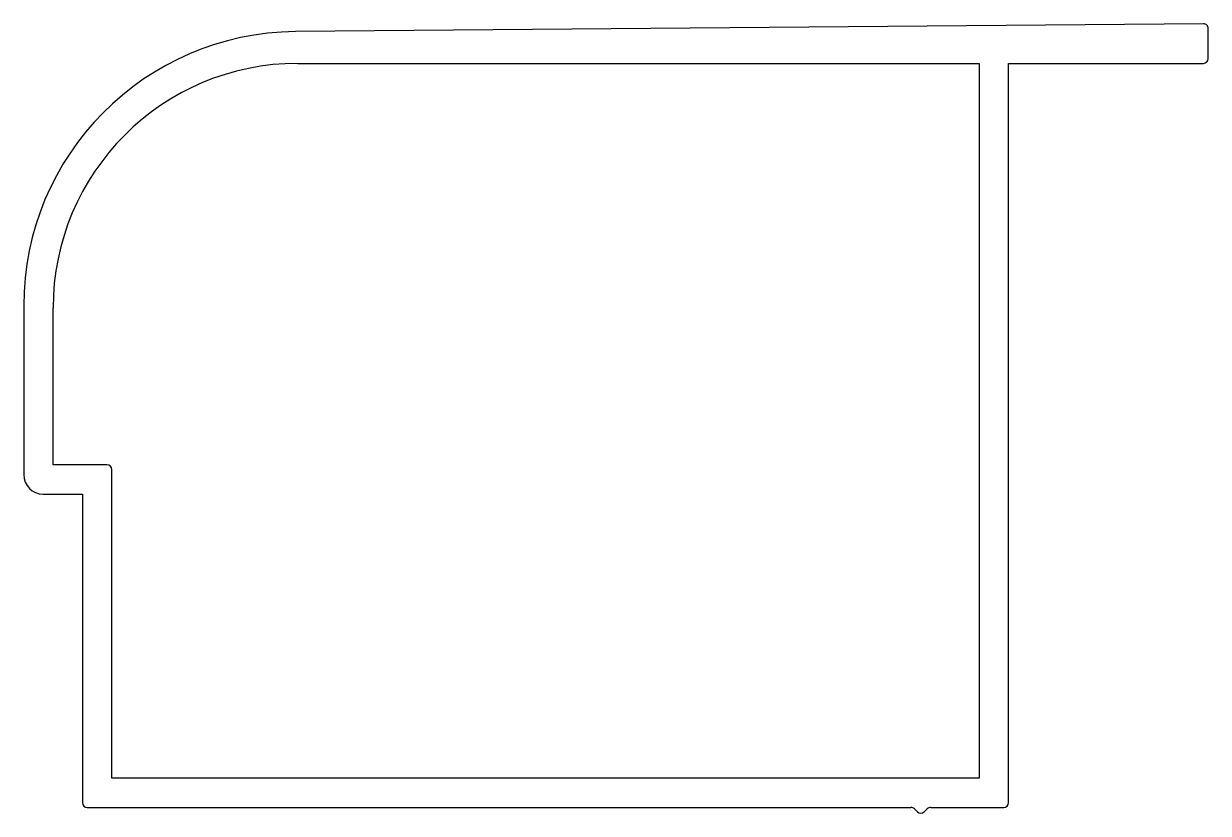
# Model space of a CAD drawing. Extents: x 2971 to 3031.5, y 1526.4 to 1566.7.
import ezdxf

# ---------------------------------------------------------------- set-up
doc = ezdxf.new("R2010")
doc.units = 0
doc.layers.get('0').update_dxf_attribs({"linetype": 'CONTINUOUS'})

msp = doc.modelspace()

# ---------------------------------------------------------------- linework, layer by layer
for p, q in [((3031.23, 1566.708), (2984.86, 1566.303)), ((3031.482, 1564.932), (3031.482, 1566.458)), ((2984.982, 1564.682), (3019.782, 1564.682)), ((3019.782, 1564.682), (3019.782, 1528.182)), ((3021.282, 1526.932), (3021.282, 1564.682)), ((3021.282, 1564.682), (3031.232, 1564.682)), ((2970.982, 1552.304), (2970.982, 1543.682)), ((2972.482, 1544.182), (2972.482, 1552.182)), ((2975.232, 1544.182), (2972.482, 1544.182)), ((2975.482, 1528.182), (2975.482, 1543.932)), ((2971.982, 1542.682), (2973.982, 1542.682)), ((2973.982, 1542.682), (2973.982, 1526.932)), ((3019.782, 1528.182), (2975.482, 1528.182)), ((2974.232, 1526.682), (3016.292, 1526.682)), ((3016.469, 1526.609), (3016.622, 1526.455)), ((3016.976, 1526.455), (3017.129, 1526.609)), ((3017.306, 1526.682), (3021.032, 1526.682))]:
    msp.add_line(p, q)
for centre, radius, start, end in [((3031.232, 1566.458), 0.25, 0, 90.5), ((2984.982, 1552.304), 14, 90.5, 180), ((2984.982, 1552.182), 12.5, 90, 180), ((3031.232, 1564.932), 0.25, 270, 360), ((2975.232, 1543.932), 0.25, 0, 90), ((2971.982, 1543.682), 1, 180, 270), ((2974.232, 1526.932), 0.25, 180, 270), ((3016.292, 1526.432), 0.25, 45, 90), ((3016.799, 1526.632), 0.25, 225, 315), ((3017.306, 1526.432), 0.25, 90, 135), ((3021.032, 1526.932), 0.25, 270, 360)]:
    msp.add_arc(centre, radius, start, end)

doc.saveas('drawing.dxf')
